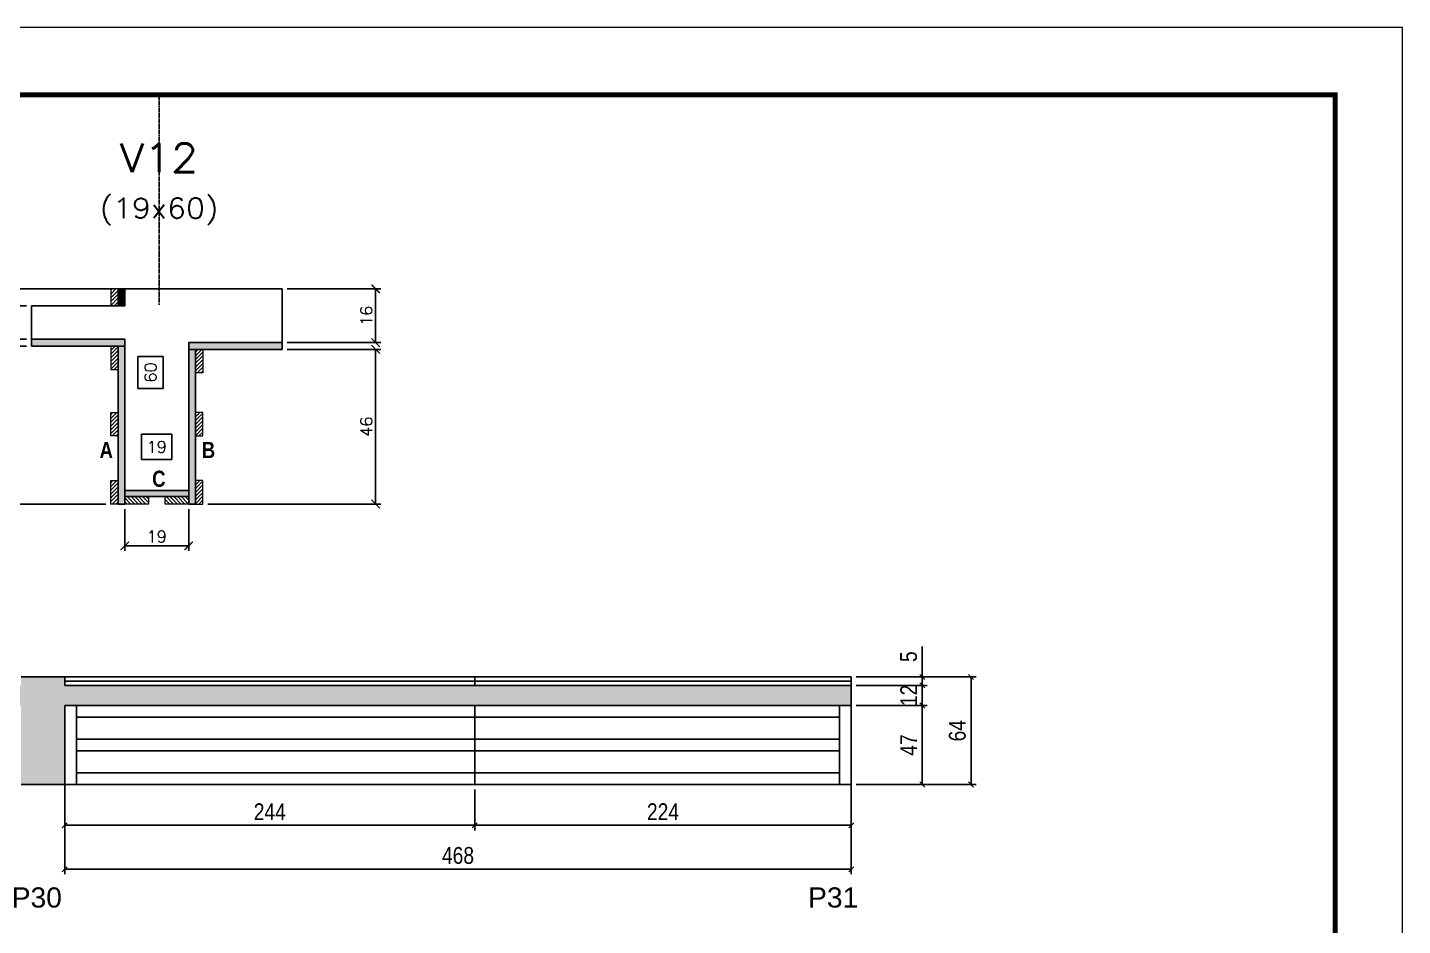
# Model space of a CAD drawing. Extents: x -10448 to -1189, y -11772 to 17235.
# Drawn here: x -8183 to -7365, y 11716 to 12250 of the extents above; entities that cross this region are included whole.
import ezdxf
from ezdxf.enums import TextEntityAlignment as Align

# ---------------------------------------------------------------- set-up
doc = ezdxf.new("R2010")
doc.units = 0
doc.linetypes.add('DASHED', pattern=[0.75, 0.5, -0.25])
doc.linetypes.add('HIDDEN', pattern=[0.375, 0.25, -0.125])
for name, color, linetype in [('5', 5, 'Continuous'), ('COTA', 241, 'Continuous'), ('Cota Seção (2x)', 4, 'Continuous'), ('detalhes', 4, 'Continuous'), ('Painéis', 200, 'Continuous'), ('SARR_2.2x7', 40, 'Continuous'), ('SARR_EDITAR', 141, 'Continuous'), ('Texto de Titulo', 7, 'Continuous'), ('Texto Qtd Sarr', 242, 'Continuous')]:
    doc.layers.add(name, color=color, linetype=linetype)
for name, color, linetype, lineweight in [('CONCRETO', 251, 'Continuous', 25), ('Folhas', 255, 'Continuous', 9), ('Hachura', 251, 'Continuous', 9), ('Madeira', 126, 'Continuous', 18), ('SARRAFO DE PRESSAO', 251, 'DASHED', 9), ('Texto Seção', 7, 'Continuous', 15)]:
    doc.layers.add(name, color=color, linetype=linetype, lineweight=lineweight)
doc.styles.add('COTA TECNICA', font='techl___.ttf', dxfattribs={"height": 10})
doc.styles.add('Romans', font='romans.shx')
doc.styles.get("Standard").update_dxf_attribs({"font": 'arial.ttf'})
doc.styles.add('TECNICA', font='techb___.ttf', dxfattribs={"height": 10})
doc.dimstyles.new('Cota Seção (2x)', dxfattribs={"dimtxt": 7, "dimasz": 5, "dimexe": 3, "dimexo": 3, "dimgap": 2, "dimtad": 3, "dimdec": 1, "dimlfac": 0.5, "dimzin": 12, "dimdsep": 46, "dimtxsty": 'Romans', "dimblk": 'ARCHTICK', "dimcen": 0, "dimclrd": 4, "dimclre": 4, "dimclrt": 1, "dimadec": 1, "dimazin": 3, "dimtfac": 1, "dimtdec": 1, "dimtmove": 0, "dimatfit": 3, "dimldrblk": 'OBLIQUE', "dimfxl": 1, "dimtolj": 1, "dimtzin": 12, "dimarcsym": 0})
doc.dimstyles.new('Cota Seção interna', dxfattribs={"dimtxt": 7, "dimasz": 6, "dimexe": 0.18, "dimexo": 2, "dimgap": -4, "dimtad": 3, "dimdec": 1, "dimlfac": 0.5, "dimzin": 12, "dimdsep": 46, "dimtxsty": 'Romans', "dimblk": 'ARCHTICK', "dimcen": 0.09, "dimse1": 1, "dimse2": 1, "dimsd1": 1, "dimsd2": 1, "dimclrd": 180, "dimclre": 5, "dimclrt": 1, "dimadec": 0, "dimazin": 3, "dimtfac": 1, "dimtdec": 1, "dimtofl": 0, "dimtmove": 0, "dimatfit": 3, "dimldrblk": 'ARCHTICK', "dimfxl": 1, "dimtolj": 1, "dimtzin": 0, "dimarcsym": 0})
doc.dimstyles.new('PAINEL', dxfattribs={"dimtxt": 10, "dimasz": 3, "dimexe": 3, "dimexo": 3, "dimgap": 3, "dimtad": 1, "dimdec": 1, "dimzin": 12, "dimdsep": 46, "dimtxsty": 'COTA TECNICA', "dimblk1": 'OBLIQUE', "dimblk2": 'OBLIQUE', "dimsah": 1, "dimcen": 0.9, "dimclrd": 4, "dimclre": 4, "dimclrt": 240, "dimadec": 1, "dimazin": 3, "dimtfac": 1, "dimtdec": 1, "dimtmove": 0, "dimatfit": 3, "dimfxl": 1, "dimtolj": 1, "dimtzin": 12, "dimarcsym": 0})
pattern_1 = [(45, (164.8996, 35018.6001), (-1.12253202, 1.12253202), [])]
pattern_2 = [(45, (164.8996, 35059.072), (-1.12253202, 1.12253202), [])]

# ---------------------------------------------------------------- blocks, each defined once
blk = doc.blocks.new('9999999999')
at = {"layer": 'Folhas'}
blk.add_lwpolyline([(98138.98, 34190.21), (99623.98, 34190.21), (99623.98, 35240.21), (98138.98, 35240.21)], close=True, dxfattribs=at)
at = {"layer": 'Folhas', "color": 30, "const_width": 3}
blk.add_lwpolyline([(98213.98, 34230.21), (99583.98, 34230.21), (99583.98, 35200.21), (98213.98, 35200.21)], close=True, dxfattribs=at)
blk = doc.blocks.new('titulo1')
at = {"layer": 'Defpoints', "color": 252, "linetype": 'HIDDEN', "ltscale": 2}
blk.add_line((0, 0), (0, 125), dxfattribs=at)
at = {"layer": 'Defpoints', "style": 'Romans', "oblique": 15}
blk.add_attdef('FOLHA', text='', height=10, dxfattribs=at).set_placement((0, 15.58), align=Align.MIDDLE_CENTER)
at = {"layer": 'Texto Qtd Sarr', "color": 3, "style": 'Romans', "oblique": 15}
for tag, height, p in [('TITULO', 17, (0, 71.45)), ('SEÇÃO', 12, (0, 41.55))]:
    blk.add_attdef(tag, text='', height=height, dxfattribs=at).set_placement(p, align=Align.MIDDLE_CENTER)
blk = doc.blocks.new('_Oblique')
at = {"color": 0, "linetype": 'ByBlock', "lineweight": -2}
blk.add_line((-0.5, -0.5), (0.5, 0.5), dxfattribs=at)
blk = doc.blocks.new('*D482')
at = {"layer": 'COTA', "color": 4, "linetype": 'ByBlock', "lineweight": -2, "transparency": 16777216}
for p, q in [((-8160.86, 11796.56), (-8160.86, 11772.29)), ((-7916.86, 11796.56), (-7916.86, 11772.29)), ((-8160.86, 11775.29), (-7916.86, 11775.29))]:
    blk.add_line(p, q, dxfattribs=at)
at = {"layer": 'Defpoints', "color": 0, "linetype": 'ByBlock', "transparency": 16777216}
for p in [(-8160.86, 11799.56), (-7916.86, 11799.56), (-7916.86, 11775.29)]:
    blk.add_point(p, dxfattribs=at)
at = {"layer": 'COTA', "color": 4, "linetype": 'ByBlock', "lineweight": -2, "transparency": 16777216, "xscale": 3, "yscale": 3, "zscale": 3, "rotation": 180}
blk.add_blockref('_Oblique', (-8160.86, 11775.29), dxfattribs=at)
at = {"layer": 'COTA', "color": 4, "linetype": 'ByBlock', "lineweight": -2, "transparency": 16777216, "xscale": 3, "yscale": 3, "zscale": 3}
blk.add_blockref('_Oblique', (-7916.86, 11775.29), dxfattribs=at)
at = {"layer": 'COTA', "color": 240, "linetype": 'ByBlock', "transparency": 16777216, "insert": (-8038.86, 11783.36), "char_height": 10, "attachment_point": 5, "style": 'COTA TECNICA'}
blk.add_mtext('\\A1;244', dxfattribs=at)
blk = doc.blocks.new('*D483')
at = {"layer": 'COTA', "color": 4, "linetype": 'ByBlock', "lineweight": -2, "transparency": 16777216}
for p, q in [((-7916.86, 11796.56), (-7916.86, 11772.29)), ((-7692.86, 11796.56), (-7692.86, 11772.29)), ((-7916.86, 11775.29), (-7692.86, 11775.29))]:
    blk.add_line(p, q, dxfattribs=at)
at = {"layer": 'Defpoints', "color": 0, "linetype": 'ByBlock', "transparency": 16777216}
for p in [(-7916.86, 11799.56), (-7692.86, 11799.56), (-7692.86, 11775.29)]:
    blk.add_point(p, dxfattribs=at)
at = {"layer": 'COTA', "color": 4, "linetype": 'ByBlock', "lineweight": -2, "transparency": 16777216, "xscale": 3, "yscale": 3, "zscale": 3, "rotation": 180}
blk.add_blockref('_Oblique', (-7916.86, 11775.29), dxfattribs=at)
at = {"layer": 'COTA', "color": 4, "linetype": 'ByBlock', "lineweight": -2, "transparency": 16777216, "xscale": 3, "yscale": 3, "zscale": 3}
blk.add_blockref('_Oblique', (-7692.86, 11775.29), dxfattribs=at)
at = {"layer": 'COTA', "color": 240, "linetype": 'ByBlock', "transparency": 16777216, "insert": (-7804.86, 11783.36), "char_height": 10, "attachment_point": 5, "style": 'COTA TECNICA'}
blk.add_mtext('\\A1;224', dxfattribs=at)
blk = doc.blocks.new('*D454')
at = {"layer": 'COTA', "color": 4, "linetype": 'ByBlock', "lineweight": -2, "transparency": 16777216}
for p, q in [((-8160.86, 11806.56), (-8160.86, 11746.17)), ((-7692.86, 11806.56), (-7692.86, 11746.17)), ((-8160.86, 11749.17), (-7692.86, 11749.17))]:
    blk.add_line(p, q, dxfattribs=at)
at = {"layer": 'Defpoints', "color": 0, "linetype": 'ByBlock', "transparency": 16777216}
for p in [(-8160.86, 11809.56), (-7692.86, 11809.56), (-7692.86, 11749.17)]:
    blk.add_point(p, dxfattribs=at)
at = {"layer": 'COTA', "color": 4, "linetype": 'ByBlock', "lineweight": -2, "transparency": 16777216, "xscale": 3, "yscale": 3, "zscale": 3, "rotation": 180}
blk.add_blockref('_Oblique', (-8160.86, 11749.17), dxfattribs=at)
at = {"layer": 'COTA', "color": 4, "linetype": 'ByBlock', "lineweight": -2, "transparency": 16777216, "xscale": 3, "yscale": 3, "zscale": 3}
blk.add_blockref('_Oblique', (-7692.86, 11749.17), dxfattribs=at)
at = {"layer": 'COTA', "color": 240, "linetype": 'ByBlock', "transparency": 16777216, "insert": (-7926.86, 11757.29), "char_height": 10, "attachment_point": 5, "style": 'COTA TECNICA'}
blk.add_mtext('\\A1;468', dxfattribs=at)
blk = doc.blocks.new('*D484')
at = {"layer": 'COTA', "color": 4, "linetype": 'ByBlock', "lineweight": -2, "transparency": 16777216}
for p, q in [((-7689.86, 11846.56), (-7647.59, 11846.56)), ((-7650.59, 11846.56), (-7650.59, 11799.56)), ((-7689.86, 11799.56), (-7647.59, 11799.56))]:
    blk.add_line(p, q, dxfattribs=at)
at = {"layer": 'Defpoints', "color": 0, "linetype": 'ByBlock', "transparency": 16777216}
for p in [(-7692.86, 11846.56), (-7692.86, 11799.56), (-7650.59, 11799.56)]:
    blk.add_point(p, dxfattribs=at)
at = {"layer": 'COTA', "color": 4, "linetype": 'ByBlock', "lineweight": -2, "transparency": 16777216, "xscale": 3, "yscale": 3, "zscale": 3}
for p, rotation in [((-7650.59, 11846.56), 90), ((-7650.59, 11799.56), 270)]:
    blk.add_blockref('_Oblique', p, dxfattribs=dict(at, rotation=rotation))
at = {"layer": 'COTA', "color": 240, "linetype": 'ByBlock', "transparency": 16777216, "insert": (-7658.66, 11823.06), "char_height": 10, "attachment_point": 5, "rotation": 90, "style": 'COTA TECNICA'}
blk.add_mtext('\\A1;47', dxfattribs=at)
blk = doc.blocks.new('*D485')
at = {"layer": 'COTA', "color": 4, "linetype": 'ByBlock', "lineweight": -2, "transparency": 16777216}
for p, q in [((-7650.59, 11863.56), (-7650.59, 11881.66)), ((-7689.86, 11863.56), (-7647.59, 11863.56)), ((-7689.86, 11858.56), (-7647.59, 11858.56)), ((-7650.59, 11858.56), (-7650.59, 11863.56)), ((-7650.59, 11858.56), (-7650.59, 11855.56))]:
    blk.add_line(p, q, dxfattribs=at)
at = {"layer": 'Defpoints', "color": 0, "linetype": 'ByBlock', "transparency": 16777216}
for p in [(-7692.86, 11863.56), (-7692.86, 11858.56), (-7650.59, 11863.56)]:
    blk.add_point(p, dxfattribs=at)
at = {"layer": 'COTA', "color": 4, "linetype": 'ByBlock', "lineweight": -2, "transparency": 16777216, "xscale": 3, "yscale": 3, "zscale": 3}
for p, rotation in [((-7650.59, 11863.56), 270), ((-7650.59, 11858.56), 90)]:
    blk.add_blockref('_Oblique', p, dxfattribs=dict(at, rotation=rotation))
at = {"layer": 'COTA', "color": 240, "linetype": 'ByBlock', "transparency": 16777216, "insert": (-7658.7, 11875.61), "char_height": 10, "attachment_point": 5, "rotation": 90, "style": 'COTA TECNICA'}
blk.add_mtext('\\A1;5', dxfattribs=at)
blk = doc.blocks.new('*D455')
at = {"layer": 'COTA', "color": 4, "linetype": 'ByBlock', "lineweight": -2, "transparency": 16777216}
for p, q in [((-7689.86, 11863.56), (-7618.56, 11863.56)), ((-7621.56, 11863.56), (-7621.56, 11799.56)), ((-7689.86, 11799.56), (-7618.56, 11799.56))]:
    blk.add_line(p, q, dxfattribs=at)
at = {"layer": 'Defpoints', "color": 0, "linetype": 'ByBlock', "transparency": 16777216}
for p in [(-7692.86, 11863.56), (-7692.86, 11799.56), (-7621.56, 11799.56)]:
    blk.add_point(p, dxfattribs=at)
at = {"layer": 'COTA', "color": 4, "linetype": 'ByBlock', "lineweight": -2, "transparency": 16777216, "xscale": 3, "yscale": 3, "zscale": 3}
for p, rotation in [((-7621.56, 11863.56), 90), ((-7621.56, 11799.56), 270)]:
    blk.add_blockref('_Oblique', p, dxfattribs=dict(at, rotation=rotation))
at = {"layer": 'COTA', "color": 240, "linetype": 'ByBlock', "transparency": 16777216, "insert": (-7629.66, 11831.56), "char_height": 10, "attachment_point": 5, "rotation": 90, "style": 'COTA TECNICA'}
blk.add_mtext('\\A1;64', dxfattribs=at)
blk = doc.blocks.new('*D479')
at = {"layer": 'COTA', "color": 4, "linetype": 'ByBlock', "lineweight": -2, "transparency": 16777216}
for p, q in [((-7689.86, 11858.56), (-7647.59, 11858.56)), ((-7650.59, 11858.56), (-7650.59, 11846.56)), ((-7689.86, 11846.56), (-7647.59, 11846.56))]:
    blk.add_line(p, q, dxfattribs=at)
at = {"layer": 'Defpoints', "color": 0, "linetype": 'ByBlock', "transparency": 16777216}
for p in [(-7692.86, 11858.56), (-7692.86, 11846.56), (-7650.59, 11846.56)]:
    blk.add_point(p, dxfattribs=at)
at = {"layer": 'COTA', "color": 4, "linetype": 'ByBlock', "lineweight": -2, "transparency": 16777216, "xscale": 3, "yscale": 3, "zscale": 3}
for p, rotation in [((-7650.59, 11858.56), 90), ((-7650.59, 11846.56), 270)]:
    blk.add_blockref('_Oblique', p, dxfattribs=dict(at, rotation=rotation))
at = {"layer": 'COTA', "color": 240, "linetype": 'ByBlock', "transparency": 16777216, "insert": (-7658.65, 11852.56), "char_height": 10, "attachment_point": 5, "rotation": 90, "style": 'COTA TECNICA'}
blk.add_mtext('\\A1;12', dxfattribs=at)
blk = doc.blocks.new('_ArchTick')
at = {"color": 0, "linetype": 'ByBlock', "const_width": 0.15}
blk.add_lwpolyline([(-0.5, -0.5), (0.5, 0.5)], dxfattribs=at)
blk = doc.blocks.new('*D825')
at = {"layer": 'COTA', "color": 4, "lineweight": -2, "transparency": 16777216}
for p, q in [((-8183.73, 12060.43), (-8216.94, 12060.43)), ((-8213.94, 11966.43), (-8213.94, 12060.43)), ((-8136.53, 11966.43), (-8216.94, 11966.43))]:
    blk.add_line(p, q, dxfattribs=at)
at = {"layer": 'Defpoints', "color": 0, "transparency": 16777216}
for p in [(-8213.94, 12060.43), (-8180.73, 12060.43), (-8133.53, 11966.43)]:
    blk.add_point(p, dxfattribs=at)
at = {"layer": 'COTA', "color": 4, "lineweight": -2, "transparency": 16777216, "xscale": 5, "yscale": 5, "zscale": 5}
for p, rotation in [((-8213.94, 12060.43), 90), ((-8213.94, 11966.43), 270)]:
    blk.add_blockref('_ArchTick', p, dxfattribs=dict(at, rotation=rotation))
at = {"layer": 'COTA', "color": 1, "transparency": 16777216, "insert": (-8219.44, 12013.43), "char_height": 7, "attachment_point": 5, "rotation": 90, "style": 'Romans'}
blk.add_mtext('\\A1;47', dxfattribs=at)
blk = doc.blocks.new('*D826')
at = {"layer": 'COTA', "color": 4, "lineweight": -2, "transparency": 16777216}
for p, q in [((-8183.73, 12084.43), (-8216.94, 12084.43)), ((-8213.94, 12084.43), (-8213.94, 12064.43)), ((-8183.73, 12064.43), (-8216.94, 12064.43))]:
    blk.add_line(p, q, dxfattribs=at)
at = {"layer": 'Defpoints', "color": 0, "transparency": 16777216}
for p in [(-8180.73, 12084.43), (-8213.94, 12064.43), (-8180.73, 12064.43)]:
    blk.add_point(p, dxfattribs=at)
at = {"layer": 'COTA', "color": 4, "lineweight": -2, "transparency": 16777216, "xscale": 5, "yscale": 5, "zscale": 5}
for p, rotation in [((-8213.94, 12084.43), 90), ((-8213.94, 12064.43), 270)]:
    blk.add_blockref('_ArchTick', p, dxfattribs=dict(at, rotation=rotation))
at = {"layer": 'COTA', "color": 1, "transparency": 16777216, "insert": (-8219.44, 12074.43), "char_height": 7, "attachment_point": 5, "rotation": 90, "style": 'Romans'}
blk.add_mtext('\\A1;10', dxfattribs=at)
blk = doc.blocks.new('*D827')
at = {"layer": 'COTA', "color": 4, "lineweight": -2, "transparency": 16777216}
for p, q in [((-8028.53, 12058.43), (-7972.86, 12058.43)), ((-7975.86, 11966.43), (-7975.86, 12058.43)), ((-8075.73, 11966.43), (-7972.86, 11966.43))]:
    blk.add_line(p, q, dxfattribs=at)
at = {"layer": 'Defpoints', "color": 0, "transparency": 16777216}
for p in [(-8031.53, 12058.43), (-7975.86, 12058.43), (-8078.73, 11966.43)]:
    blk.add_point(p, dxfattribs=at)
at = {"layer": 'COTA', "color": 4, "lineweight": -2, "transparency": 16777216, "xscale": 5, "yscale": 5, "zscale": 5}
for p, rotation in [((-7975.86, 12058.43), 90), ((-7975.86, 11966.43), 270)]:
    blk.add_blockref('_ArchTick', p, dxfattribs=dict(at, rotation=rotation))
at = {"layer": 'COTA', "color": 1, "transparency": 16777216, "insert": (-7981.36, 12012.43), "char_height": 7, "attachment_point": 5, "rotation": 90, "style": 'Romans'}
blk.add_mtext('\\A1;46', dxfattribs=at)
blk = doc.blocks.new('*D828')
at = {"layer": 'Cota Seção (2x)', "color": 180, "lineweight": -2, "transparency": 16777216}
for p, q in [((-8102.32, 12054.21), (-8117.32, 12054.21)), ((-8117.32, 12054.21), (-8117.32, 12035.21)), ((-8102.32, 12035.21), (-8102.32, 12054.21)), ((-8117.32, 12035.21), (-8102.32, 12035.21))]:
    blk.add_line(p, q, dxfattribs=at)
at = {"layer": 'Defpoints', "color": 0, "transparency": 16777216}
for p in [(-8125.13, 12094.43), (-8098.32, 12094.43), (-8125.13, 11974.43)]:
    blk.add_point(p, dxfattribs=at)
at = {"layer": 'Cota Seção (2x)', "color": 1, "transparency": 16777216, "insert": (-8109.82, 12044.71), "char_height": 7, "attachment_point": 5, "rotation": 90, "style": 'Romans'}
blk.add_mtext('\\A1;60', dxfattribs=at)
blk = doc.blocks.new('*D829')
at = {"layer": 'COTA', "color": 4, "lineweight": -2, "transparency": 16777216}
for p, q in [((-8125.13, 11963.43), (-8125.13, 11938.58)), ((-8087.13, 11963.43), (-8087.13, 11938.58)), ((-8087.13, 11941.58), (-8125.13, 11941.58))]:
    blk.add_line(p, q, dxfattribs=at)
at = {"layer": 'Defpoints', "color": 0, "transparency": 16777216}
for p in [(-8125.13, 11966.43), (-8087.13, 11966.43), (-8125.13, 11941.58)]:
    blk.add_point(p, dxfattribs=at)
at = {"layer": 'COTA', "color": 4, "lineweight": -2, "transparency": 16777216, "xscale": 5, "yscale": 5, "zscale": 5, "rotation": 180}
blk.add_blockref('_ArchTick', (-8125.13, 11941.58), dxfattribs=at)
at = {"layer": 'COTA', "color": 4, "lineweight": -2, "transparency": 16777216, "xscale": 5, "yscale": 5, "zscale": 5}
blk.add_blockref('_ArchTick', (-8087.13, 11941.58), dxfattribs=at)
at = {"layer": 'COTA', "color": 1, "transparency": 16777216, "insert": (-8106.13, 11947.08), "char_height": 7, "attachment_point": 5, "style": 'Romans'}
blk.add_mtext('\\A1;19', dxfattribs=at)
blk = doc.blocks.new('*D831')
at = {"layer": 'COTA', "color": 4, "lineweight": -2, "transparency": 16777216}
for p, q in [((-8028.53, 12094.43), (-7972.86, 12094.43)), ((-7975.86, 12094.43), (-7975.86, 12062.43)), ((-8028.53, 12062.43), (-7972.86, 12062.43))]:
    blk.add_line(p, q, dxfattribs=at)
at = {"layer": 'Defpoints', "color": 0, "transparency": 16777216}
for p in [(-8031.53, 12094.43), (-8031.53, 12062.43), (-7975.86, 12062.43)]:
    blk.add_point(p, dxfattribs=at)
at = {"layer": 'COTA', "color": 4, "lineweight": -2, "transparency": 16777216, "xscale": 5, "yscale": 5, "zscale": 5}
for p, rotation in [((-7975.86, 12094.43), 90), ((-7975.86, 12062.43), 270)]:
    blk.add_blockref('_ArchTick', p, dxfattribs=dict(at, rotation=rotation))
at = {"layer": 'COTA', "color": 1, "transparency": 16777216, "insert": (-7981.36, 12078.43), "char_height": 7, "attachment_point": 5, "rotation": 90, "style": 'Romans'}
blk.add_mtext('\\A1;16', dxfattribs=at)
blk = doc.blocks.new('*D832')
at = {"layer": 'COTA', "color": 4, "lineweight": -2, "transparency": 16777216}
for p, q in [((-8132.13, 12094.43), (-8216.94, 12094.43)), ((-8213.94, 12084.43), (-8213.94, 12094.43)), ((-8183.73, 12084.43), (-8216.94, 12084.43))]:
    blk.add_line(p, q, dxfattribs=at)
at = {"layer": 'Defpoints', "color": 0, "transparency": 16777216}
for p in [(-8213.94, 12094.43), (-8129.13, 12094.43), (-8180.73, 12084.43)]:
    blk.add_point(p, dxfattribs=at)
at = {"layer": 'COTA', "color": 4, "lineweight": -2, "transparency": 16777216, "xscale": 5, "yscale": 5, "zscale": 5}
for p, rotation in [((-8213.94, 12094.43), 90), ((-8213.94, 12084.43), 270)]:
    blk.add_blockref('_ArchTick', p, dxfattribs=dict(at, rotation=rotation))
at = {"layer": 'COTA', "color": 1, "transparency": 16777216, "insert": (-8219.44, 12089.43), "char_height": 7, "attachment_point": 5, "rotation": 90, "style": 'Romans'}
blk.add_mtext('\\A1;5', dxfattribs=at)
blk = doc.blocks.new('*D830')
at = {"layer": 'Cota Seção (2x)', "color": 180, "lineweight": -2, "transparency": 16777216}
for p, q in [((-8097.13, 12007.9), (-8115.13, 12007.9)), ((-8115.13, 12007.9), (-8115.13, 11992.9)), ((-8097.13, 11992.9), (-8097.13, 12007.9)), ((-8115.13, 11992.9), (-8097.13, 11992.9))]:
    blk.add_line(p, q, dxfattribs=at)
at = {"layer": 'Defpoints', "color": 0, "transparency": 16777216}
for p in [(-8125.13, 11988.9), (-8125.13, 11974.43), (-8087.13, 11974.43)]:
    blk.add_point(p, dxfattribs=at)
at = {"layer": 'Cota Seção (2x)', "color": 1, "transparency": 16777216, "insert": (-8106.13, 12000.4), "char_height": 7, "attachment_point": 5, "style": 'Romans'}
blk.add_mtext('\\A1;19', dxfattribs=at)

msp = doc.modelspace()

# ---------------------------------------------------------------- hatches: boundary and pattern name
at = {"layer": 'COTA', "linetype": 'ByBlock'}
h = msp.add_hatch(dxfattribs=at)
h.set_pattern_fill('AR-CONC', color=256, scale=0.03)
h.set_pattern_definition([(50, (-142639.2827, -18395.9775), (5.46554007, -0.47817257), [0.5715, -6.2865]), (355, (-142639.2827, -18395.9775), (-1.05730264, 5.73170536), [0.4572, -5.02921753]), (100.4514447, (-142638.827, -18396.0174), (4.40823741, 5.25353256), [0.48570026, -5.34270734]), (46.1842, (-142639.283, -18394.4535), (8.13237123, -1.26126984), [0.85725, -9.42975]), (96.6355576, (-142638.605, -18394.559), (7.122124, 7.42278374), [0.7285507, -8.01406824]), (351.184151, (-142639.283, -18394.4535), (7.122124, 7.42278374), [0.685799, -7.54379196]), (21, (-142638.5207, -18394.8345), (4.54843174, -3.06795595), [0.5715, -6.2865]), (326, (-142638.5207, -18394.8345), (1.85406085, 5.52563898), [0.4572, -5.0292]), (71.451445, (-142638.1417, -18395.09), (6.40249258, 2.45768307), [0.48570026, -5.34269813]), (37.5, (-142639.2827, -18395.9775), (0.092658098, 2.536651166), [0, -4.96824, 0, -5.1054, 0, -5.04825]), (7.5, (-142639.2827, -18395.9775), (2.004589875, 3.005417245), [0, -2.91084, 0, -4.85394, 0, -1.92405]), (327.5, (-142640.982, -18395.9775), (4.067717855, -0.17186232), [0, -1.905, 0, -5.9436, 0, -7.8867]), (317.5, (-142641.744, -18395.9775), (4.44387544, 0.76279473), [0, -2.4765, 0, -3.94716, 0, -5.6007])])
h.paths.add_polyline_path([(-8186.86, 11799.56), (-8160.86, 11799.56), (-8160.86, 11846.56), (-7692.86, 11846.56), (-7692.86, 11858.56), (-8160.86, 11858.56), (-8160.86, 11863.56), (-8186.86, 11863.56), (-8186.86, 11858.56), (-8654.86, 11858.56), (-8654.86, 11846.56), (-8186.86, 11846.56)])
at = {"layer": 'Hachura'}
h = msp.add_hatch(dxfattribs=at)
h.set_pattern_fill('ANSI31', color=256, scale=0.5, angle=360, style=0)
h.set_pattern_definition([(45, (164.8996, 35059.0487), (-1.12253202, 1.12253202), [])])
h.paths.add_polyline_path([(-8129.13, 12094.43), (-8133.53, 12094.43), (-8133.53, 12084.43), (-8129.13, 12084.43)])
h = msp.add_hatch(color=256, dxfattribs=at)
h.dxf.hatch_style = 1
h.paths.add_polyline_path([(-8125.13, 12094.43), (-8129.13, 12094.43), (-8129.13, 12084.43), (-8125.13, 12084.43)])
h = msp.add_hatch(color=256, dxfattribs=at)
h.dxf.hatch_style = 1
h.paths.add_polyline_path([(-8180.73, 12060.43), (-8180.73, 12064.43), (-8125.13, 12064.43), (-8125.13, 12060.43)])
h = msp.add_hatch(color=256, dxfattribs=at)
h.dxf.hatch_style = 1
h.paths.add_polyline_path([(-8031.53, 12058.43), (-8031.53, 12062.43), (-8087.13, 12062.43), (-8087.13, 12058.43)])
h = msp.add_hatch(dxfattribs=at)
h.set_pattern_fill('ANSI31', color=256, scale=0.5, angle=360, style=0)
h.set_pattern_definition([(45, (164.8996, 35021.0487), (-1.12253202, 1.12253202), [])])
h.paths.add_polyline_path([(-8129.13, 12060.43), (-8133.53, 12060.43), (-8133.53, 12046.43), (-8129.13, 12046.43)])
h = msp.add_hatch(color=256, dxfattribs=at)
h.dxf.hatch_style = 1
h.paths.add_polyline_path([(-8129.13, 12060.43), (-8125.13, 12060.43), (-8125.13, 11966.43), (-8129.13, 11966.43)])
h = msp.add_hatch(color=256, dxfattribs=at)
h.dxf.hatch_style = 1
h.paths.add_polyline_path([(-8083.13, 12058.43), (-8087.13, 12058.43), (-8087.13, 11966.43), (-8083.13, 11966.43)])
h = msp.add_hatch(dxfattribs=at)
h.set_pattern_fill('ANSI31', color=256, scale=0.5, angle=360, style=0)
h.set_pattern_definition([(45, (164.8996, 35019.0487), (-1.12253202, 1.12253202), [])])
h.paths.add_polyline_path([(-8083.13, 12058.43), (-8078.73, 12058.43), (-8078.73, 12044.43), (-8083.13, 12044.43)])
h = msp.add_hatch(dxfattribs=at)
h.set_pattern_fill('ANSI31', color=256, scale=0.5, angle=360, style=0)
h.set_pattern_definition(pattern_2)
h.paths.add_polyline_path([(-8129.13, 12006.9), (-8133.53, 12006.9), (-8133.53, 12020.9), (-8129.13, 12020.9)])
h = msp.add_hatch(dxfattribs=at)
h.set_pattern_fill('ANSI31', color=256, scale=0.5, angle=360, style=0)
h.set_pattern_definition(pattern_2)
h.paths.add_polyline_path([(-8083.13, 12006.9), (-8078.73, 12006.9), (-8078.73, 12020.9), (-8083.13, 12020.9)])
h = msp.add_hatch(dxfattribs=at)
h.set_pattern_fill('ANSI31', color=256, scale=0.5, angle=360, style=0)
h.set_pattern_definition(pattern_1)
h.paths.add_polyline_path([(-8129.13, 11966.43), (-8133.53, 11966.43), (-8133.53, 11980.43), (-8129.13, 11980.43)])
h = msp.add_hatch(dxfattribs=at)
h.set_pattern_fill('ANSI31', color=256, scale=0.5, angle=360, style=0)
h.set_pattern_definition(pattern_1)
h.paths.add_polyline_path([(-8083.13, 11966.43), (-8078.73, 11966.43), (-8078.73, 11980.43), (-8083.13, 11980.43)])
h = msp.add_hatch(color=256, dxfattribs=at)
h.dxf.hatch_style = 1
h.paths.add_polyline_path([(-8125.13, 11970.83), (-8125.13, 11974.43), (-8087.13, 11974.43), (-8087.13, 11970.83)])
h = msp.add_hatch(dxfattribs=at)
h.set_pattern_fill('ANSI31', color=256, scale=0.5, angle=270, style=0)
h.set_pattern_definition([(315, (14822.276, 3736.7848), (1.12253202, 1.12253202), [])])
h.paths.add_polyline_path([(-8125.13, 11966.43), (-8125.13, 11970.83), (-8111.13, 11970.83), (-8111.13, 11966.43)])
h = msp.add_hatch(dxfattribs=at)
h.set_pattern_fill('ANSI31', color=256, scale=0.5, angle=270, style=0)
h.set_pattern_definition([(315, (14798.276, 3736.7848), (1.12253202, 1.12253202), [])])
h.paths.add_polyline_path([(-8101.13, 11966.43), (-8101.13, 11970.83), (-8087.13, 11970.83), (-8087.13, 11966.43)])

# ---------------------------------------------------------------- linework, layer by layer
at = {"layer": 'CONCRETO'}
for p, q in [((-8125.13, 12094.43), (-8031.53, 12094.43)), ((-8031.53, 12094.43), (-8031.53, 12062.43)), ((-8180.73, 12064.43), (-8180.73, 12084.43)), ((-8180.73, 12084.43), (-8125.13, 12084.43)), ((-8180.73, 12064.43), (-8125.13, 12064.43)), ((-8125.13, 12064.43), (-8125.13, 11974.43)), ((-8031.53, 12062.43), (-8087.13, 12062.43)), ((-8087.13, 12062.43), (-8087.13, 11974.43)), ((-8087.13, 11974.43), (-8125.13, 11974.43)), ((-8087.13, 11966.43), (-8087.13, 11966.43))]:
    msp.add_line(p, q, dxfattribs=at)
at = {"layer": 'COTA', "linetype": 'ByBlock'}
for p, q in [((-8186.86, 11863.56), (-8160.86, 11863.56)), ((-7692.86, 11846.56), (-7692.86, 11858.56)), ((-8186.86, 11799.56), (-8160.86, 11799.56))]:
    msp.add_line(p, q, dxfattribs=at)
at = {"layer": 'Madeira'}
for points in [[(-8129.13, 12094.43), (-8133.53, 12094.43), (-8133.53, 12084.43), (-8129.13, 12084.43)], [(-8129.13, 12060.43), (-8133.53, 12060.43), (-8133.53, 12046.43), (-8129.13, 12046.43)], [(-8083.13, 12058.43), (-8078.73, 12058.43), (-8078.73, 12044.43), (-8083.13, 12044.43)], [(-8129.13, 12006.9), (-8133.53, 12006.9), (-8133.53, 12020.9), (-8129.13, 12020.9)], [(-8083.13, 12006.9), (-8078.73, 12006.9), (-8078.73, 12020.9), (-8083.13, 12020.9)], [(-8129.13, 11966.43), (-8133.53, 11966.43), (-8133.53, 11980.43), (-8129.13, 11980.43)], [(-8083.13, 11966.43), (-8078.73, 11966.43), (-8078.73, 11980.43), (-8083.13, 11980.43)], [(-8125.13, 11966.43), (-8125.13, 11970.83), (-8111.13, 11970.83), (-8111.13, 11966.43)], [(-8101.13, 11966.43), (-8101.13, 11970.83), (-8087.13, 11970.83), (-8087.13, 11966.43)]]:
    msp.add_lwpolyline(points, close=True, dxfattribs=at)
at = {"layer": 'Painéis'}
for p, q in [((-8160.86, 11863.56), (-7692.86, 11863.56)), ((-8160.86, 11858.56), (-7692.86, 11858.56)), ((-8160.86, 11846.56), (-7692.86, 11846.56)), ((-8160.86, 11846.56), (-8160.86, 11799.56)), ((-7916.86, 11846.56), (-7916.86, 11799.56)), ((-7692.86, 11846.56), (-7692.86, 11799.56)), ((-7692.86, 11799.56), (-8160.86, 11799.56))]:
    msp.add_line(p, q, dxfattribs=at)
at = {"layer": 'Painéis', "linetype": 'ByBlock'}
for p, q in [((-8160.86, 11863.56), (-8160.86, 11858.56)), ((-7916.86, 11858.56), (-7916.86, 11863.56)), ((-7692.86, 11863.56), (-7692.86, 11858.56))]:
    msp.add_line(p, q, dxfattribs=at)
at = {"layer": 'Painéis'}
for points in [[(-8125.13, 12094.43), (-8129.13, 12094.43), (-8129.13, 12084.43), (-8125.13, 12084.43)], [(-8180.73, 12060.43), (-8180.73, 12064.43), (-8125.13, 12064.43), (-8125.13, 12060.43)], [(-8031.53, 12058.43), (-8031.53, 12062.43), (-8087.13, 12062.43), (-8087.13, 12058.43)], [(-8129.13, 12060.43), (-8125.13, 12060.43), (-8125.13, 11966.43), (-8129.13, 11966.43)], [(-8083.13, 12058.43), (-8087.13, 12058.43), (-8087.13, 11966.43), (-8083.13, 11966.43)], [(-8125.13, 11970.83), (-8125.13, 11974.43), (-8087.13, 11974.43), (-8087.13, 11970.83)]]:
    msp.add_lwpolyline(points, close=True, dxfattribs=at)
at = {"layer": 'SARR_2.2x7', "linetype": 'Continuous'}
for p, q in [((-8153.86, 11846.56), (-8153.86, 11809.56)), ((-7699.86, 11846.56), (-7699.86, 11809.56)), ((-8153.86, 11839.56), (-7916.86, 11839.56)), ((-7916.86, 11839.56), (-7699.86, 11839.56)), ((-8153.86, 11826.56), (-7916.86, 11826.56)), ((-7916.86, 11826.56), (-7699.86, 11826.56)), ((-8153.86, 11819.56), (-7916.86, 11819.56)), ((-7916.86, 11819.56), (-7699.86, 11819.56)), ((-8153.86, 11809.56), (-8153.86, 11799.56)), ((-7699.86, 11809.56), (-7699.86, 11799.56)), ((-8153.86, 11806.56), (-7916.86, 11806.56)), ((-7916.86, 11806.56), (-7699.86, 11806.56))]:
    msp.add_line(p, q, dxfattribs=at)
at = {"layer": 'SARR_EDITAR'}
for p, q in [((-8160.86, 11861.06), (-7916.86, 11861.06)), ((-7916.86, 11861.06), (-7692.86, 11861.06))]:
    msp.add_line(p, q, dxfattribs=at)

# ---------------------------------------------------------------- block references
at = {"layer": 'SARRAFO DE PRESSAO', "color": 6, "linetype": 'ByBlock'}
msp.add_blockref('9999999999', (-106988.76, -22990.28), dxfattribs=at)
at = {"layer": 'Texto Seção'}
ref = msp.add_blockref('titulo1', (-8104.79, 12084.93), dxfattribs=at)
ref.add_attrib('TITULO', 'V12', dxfattribs={"layer": 'Texto de Titulo', "color": 7, "height": 17, "style": 'Romans', "width": 1.1}).set_placement((-8104.79, 12172.43), align=Align.MIDDLE_CENTER)
ref.add_attrib('SEÇÃO', '(19x60)', dxfattribs={"layer": 'Texto de Titulo', "color": 7, "height": 12, "style": 'Romans', "width": 1.1}).set_placement((-8104.79, 12142.43), align=Align.MIDDLE_CENTER)

# ---------------------------------------------------------------- texts
at = {"layer": '5', "linetype": 'Continuous'}
for s, p in [('P30', (-8192.42, 11726.35)), ('P31', (-7718.51, 11726.35))]:
    msp.add_text(s, height=12, rotation=0.00004, dxfattribs=at).set_placement(p)
at = {"layer": 'detalhes', "style": 'TECNICA'}
for s, p in [('A', (-8140.14, 11993.75)), ('B', (-8079.3, 11993.76)), ('C', (-8108.84, 11976.66))]:
    msp.add_text(s, height=9.6, dxfattribs=at).set_placement(p)

# ---------------------------------------------------------------- dimensions: what is measured, and where the dimension line sits
at = {"layer": 'COTA'}
for base, p1, p2, angle, picture, middle in [((-8213.94, 12094.43), (-8180.73, 12084.43), (-8129.13, 12094.43), 90, '*D832', (-8219.44, 12089.43)), ((-7975.86, 12062.43), (-8031.53, 12094.43), (-8031.53, 12062.43), 90, '*D831', (-7981.36, 12078.43)), ((-8213.94, 12064.43), (-8180.73, 12084.43), (-8180.73, 12064.43), 90, '*D826', (-8219.44, 12074.43)), ((-8213.94, 12060.43), (-8133.53, 11966.43), (-8180.73, 12060.43), 90, '*D825', (-8219.44, 12013.43)), ((-7975.86, 12058.43), (-8078.73, 11966.43), (-8031.53, 12058.43), 90, '*D827', (-7981.36, 12012.43)), ((-8125.13, 11941.58), (-8087.13, 11966.43), (-8125.13, 11966.43), 180, '*D829', (-8106.13, 11947.08))]:
    dim = msp.add_linear_dim(base=base, p1=p1, p2=p2, angle=angle, dimstyle='Cota Seção (2x)', dxfattribs=at)
    dim.commit()
    dim.dimension.update_dxf_attribs({"geometry": picture, "text_midpoint": middle})
at = {"layer": 'COTA', "linetype": 'ByBlock'}
for base, p1, p2, picture, middle in [((-7650.59, 11863.56), (-7692.86, 11858.56), (-7692.86, 11863.56), '*D485', (-7650.59, 11875.61)), ((-7621.56, 11799.56), (-7692.86, 11863.56), (-7692.86, 11799.56), '*D455', (-7621.56, 11831.56)), ((-7650.59, 11846.56), (-7692.86, 11858.56), (-7692.86, 11846.56), '*D479', (-7650.59, 11852.56))]:
    dim = msp.add_linear_dim(base=base, p1=p1, p2=p2, angle=90, dimstyle='PAINEL', dxfattribs=at)
    dim.commit()
    dim.dimension.update_dxf_attribs({"geometry": picture, "text_midpoint": middle, "dimtype": 160})
dim = msp.add_linear_dim(base=(-7650.59, 11799.56), p1=(-7692.86, 11846.56), p2=(-7692.86, 11799.56), angle=90, dimstyle='PAINEL', dxfattribs=at)
dim.commit()
dim.dimension.update_dxf_attribs({"geometry": '*D484', "text_midpoint": (-7658.66, 11823.06)})
for base, p1, p2, picture, middle in [((-7692.86, 11749.17), (-8160.86, 11809.56), (-7692.86, 11809.56), '*D454', (-7926.86, 11757.29)), ((-7916.86, 11775.29), (-8160.86, 11799.56), (-7916.86, 11799.56), '*D482', (-8038.86, 11783.36))]:
    dim = msp.add_linear_dim(base=base, p1=p1, p2=p2, dimstyle='PAINEL', dxfattribs=at)
    dim.commit()
    dim.dimension.update_dxf_attribs({"geometry": picture, "text_midpoint": middle})
dim = msp.add_linear_dim(base=(-7692.86, 11775.29), p1=(-7916.86, 11799.56), p2=(-7692.86, 11799.56), dimstyle='PAINEL', override={"dimtmove": 1}, dxfattribs=at)
dim.commit()
dim.dimension.update_dxf_attribs({"geometry": '*D483', "text_midpoint": (-7804.86, 11783.36)})
at = {"layer": 'Cota Seção (2x)'}
dim = msp.add_linear_dim(base=(-8098.32, 12094.43), p1=(-8125.13, 11974.43), p2=(-8125.13, 12094.43), angle=90, dimstyle='Cota Seção interna', dxfattribs=at)
dim.commit()
dim.dimension.update_dxf_attribs({"geometry": '*D828', "text_midpoint": (-8098.32, 12044.71), "dimtype": 160})
dim = msp.add_linear_dim(base=(-8125.13, 11988.9), p1=(-8087.13, 11974.43), p2=(-8125.13, 11974.43), dimstyle='Cota Seção interna', dxfattribs=at)
dim.commit()
dim.dimension.update_dxf_attribs({"geometry": '*D830', "text_midpoint": (-8106.13, 12000.4)})

doc.saveas('drawing.dxf')
